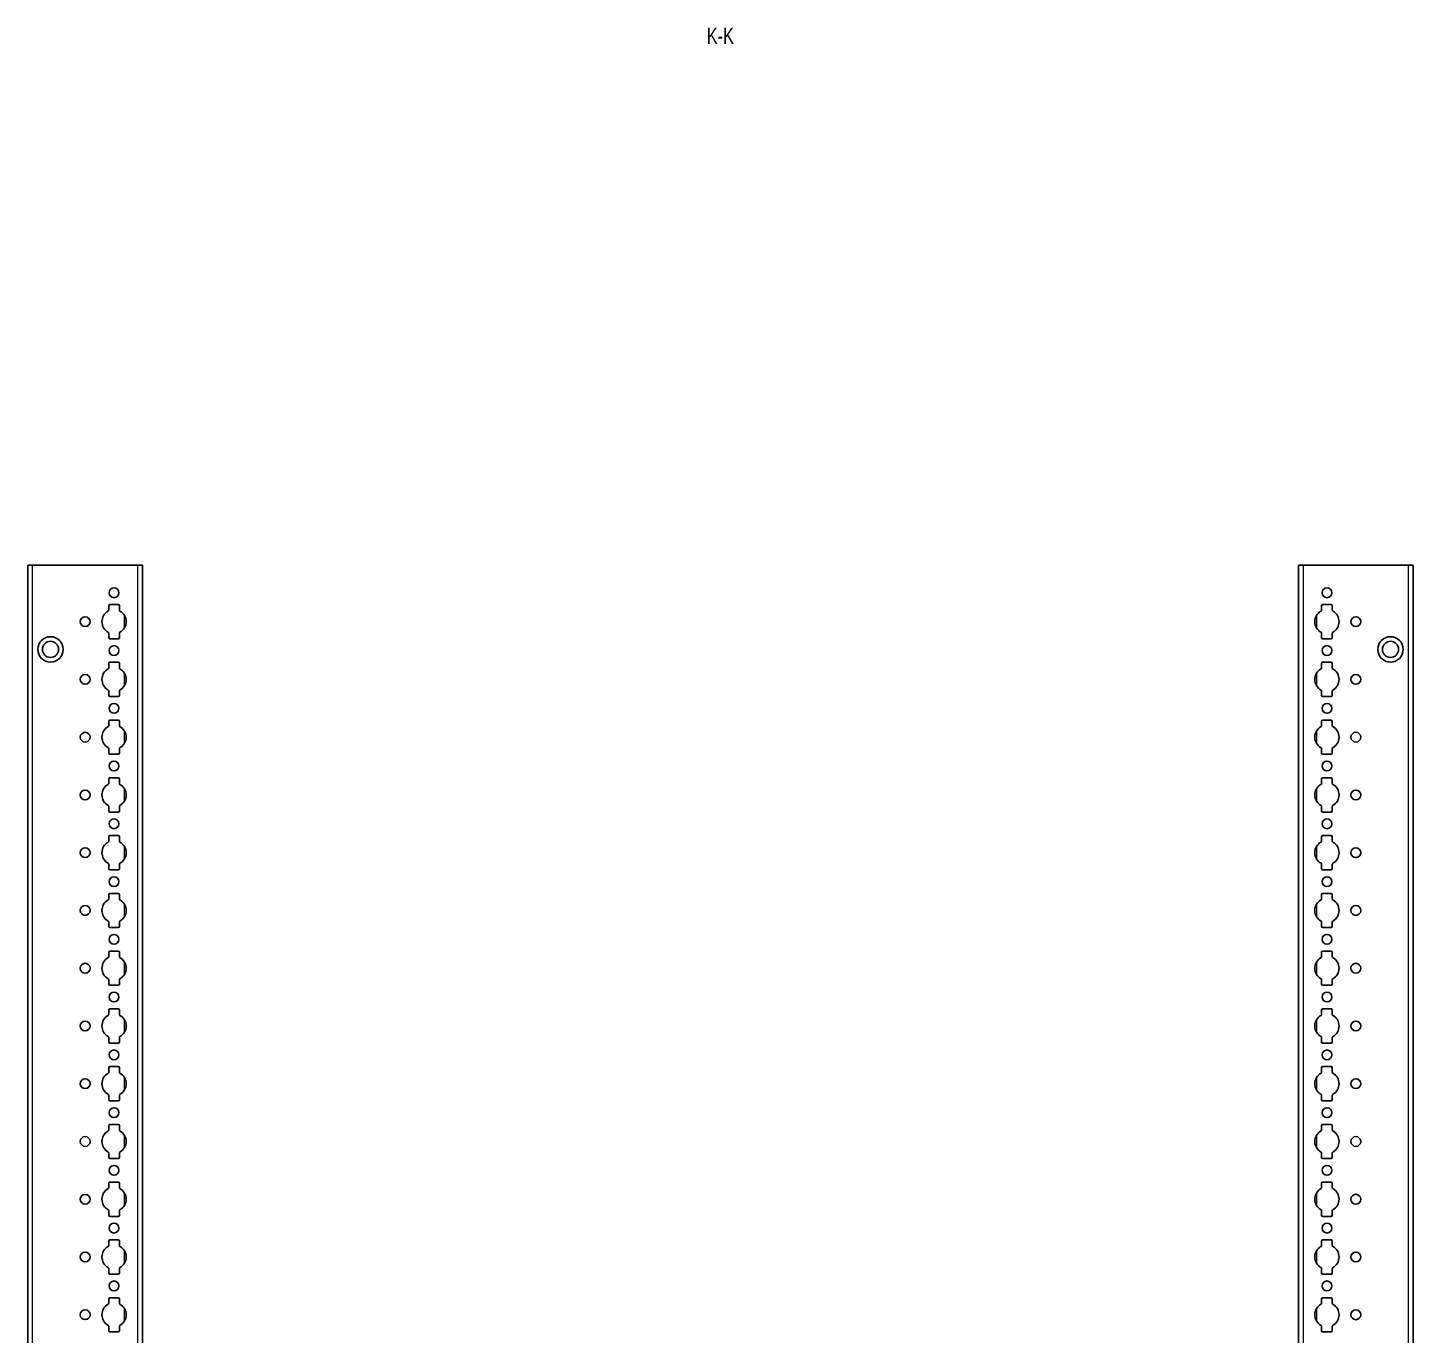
# Model space of a CAD drawing. Header units: millimetres. Extents: x -199 to 3217, y -2247 to 1507.
# Drawn here: x 2617 to 3217, y -286 to 280 of the extents above; entities that cross this region are included whole.
import ezdxf

# ---------------------------------------------------------------- set-up
doc = ezdxf.new("R2010")
doc.units = ezdxf.units.MM
doc.layers.add('FORMAT', color=7, linetype='Continuous')
doc.styles.add('SLDTEXTSTYLE0', font='TXT', dxfattribs={"width": 0.75})

msp = doc.modelspace()

# ---------------------------------------------------------------- linework, layer by layer
at = {"color": 7, "linetype": 'Continuous', "lineweight": 25}
for p, q in [((2617.21, -851.79), (2617.21, 47.21)), ((2617.21, 47.21), (2619.21, 47.21)), ((2619.21, 47.21), (2664.91, 47.21)), ((2664.91, 47.21), (2666.91, 47.21)), ((2666.91, 47.21), (2666.91, -851.79)), ((3166.91, -851.79), (3166.91, 47.21)), ((3166.91, 47.21), (3168.91, 47.21)), ((3214.61, 47.21), (3168.91, 47.21)), ((3214.61, 47.21), (3216.61, 47.21)), ((3216.61, 47.21), (3216.61, -851.79)), ((2656.36, 30.11), (2652.76, 30.11)), ((3181.06, 30.11), (3177.46, 30.11)), ((2652.26, 29.61), (2652.26, 27.73)), ((2656.86, 27.73), (2656.86, 29.61)), ((3176.96, 29.61), (3176.96, 27.73)), ((3181.56, 27.73), (3181.56, 29.61)), ((2652.26, 17.68), (2652.26, 15.81)), ((2652.76, 15.31), (2656.36, 15.31)), ((2656.86, 15.81), (2656.86, 17.68)), ((3176.96, 17.68), (3176.96, 15.81)), ((3177.46, 15.31), (3181.06, 15.31)), ((3181.56, 15.81), (3181.56, 17.68)), ((2652.26, 4.61), (2652.26, 2.73)), ((2656.36, 5.11), (2652.76, 5.11)), ((2656.86, 2.73), (2656.86, 4.61)), ((3176.96, 4.61), (3176.96, 2.73)), ((3181.06, 5.11), (3177.46, 5.11)), ((3181.56, 2.73), (3181.56, 4.61)), ((2652.26, -7.32), (2652.26, -9.19)), ((2652.76, -9.69), (2656.36, -9.69)), ((2656.86, -9.19), (2656.86, -7.32)), ((3176.96, -7.32), (3176.96, -9.19)), ((3177.46, -9.69), (3181.06, -9.69)), ((3181.56, -9.19), (3181.56, -7.32)), ((2652.26, -20.39), (2652.26, -22.27)), ((2656.36, -19.89), (2652.76, -19.89)), ((2656.86, -22.27), (2656.86, -20.39)), ((3176.96, -20.39), (3176.96, -22.27)), ((3181.06, -19.89), (3177.46, -19.89)), ((3181.56, -22.27), (3181.56, -20.39)), ((2652.26, -32.32), (2652.26, -34.19)), ((2652.76, -34.69), (2656.36, -34.69)), ((2656.86, -34.19), (2656.86, -32.32)), ((3176.96, -32.32), (3176.96, -34.19)), ((3177.46, -34.69), (3181.06, -34.69)), ((3181.56, -34.19), (3181.56, -32.32)), ((2652.26, -45.39), (2652.26, -47.27)), ((2656.36, -44.89), (2652.76, -44.89)), ((2656.86, -47.27), (2656.86, -45.39)), ((3176.96, -45.39), (3176.96, -47.27)), ((3181.06, -44.89), (3177.46, -44.89)), ((3181.56, -47.27), (3181.56, -45.39)), ((2652.26, -57.32), (2652.26, -59.19)), ((2652.76, -59.69), (2656.36, -59.69)), ((2656.86, -59.19), (2656.86, -57.32)), ((3176.96, -57.32), (3176.96, -59.19)), ((3177.46, -59.69), (3181.06, -59.69)), ((3181.56, -59.19), (3181.56, -57.32)), ((2652.26, -70.39), (2652.26, -72.27)), ((2656.36, -69.89), (2652.76, -69.89)), ((2656.86, -72.27), (2656.86, -70.39)), ((3176.96, -70.39), (3176.96, -72.27)), ((3181.06, -69.89), (3177.46, -69.89)), ((3181.56, -72.27), (3181.56, -70.39)), ((2652.26, -82.32), (2652.26, -84.19)), ((2656.86, -84.19), (2656.86, -82.32)), ((3176.96, -82.32), (3176.96, -84.19)), ((3181.56, -84.19), (3181.56, -82.32)), ((2652.76, -84.69), (2656.36, -84.69)), ((3177.46, -84.69), (3181.06, -84.69)), ((2652.26, -95.39), (2652.26, -97.27)), ((2656.36, -94.89), (2652.76, -94.89)), ((2656.86, -97.27), (2656.86, -95.39)), ((3176.96, -95.39), (3176.96, -97.27)), ((3181.06, -94.89), (3177.46, -94.89)), ((3181.56, -97.27), (3181.56, -95.39)), ((2652.26, -107.32), (2652.26, -109.19)), ((2656.86, -109.19), (2656.86, -107.32)), ((3176.96, -107.32), (3176.96, -109.19)), ((3181.56, -109.19), (3181.56, -107.32)), ((2652.76, -109.69), (2656.36, -109.69)), ((3177.46, -109.69), (3181.06, -109.69)), ((2652.26, -120.39), (2652.26, -122.27)), ((2656.36, -119.89), (2652.76, -119.89)), ((2656.86, -122.27), (2656.86, -120.39)), ((3176.96, -120.39), (3176.96, -122.27)), ((3181.06, -119.89), (3177.46, -119.89)), ((3181.56, -122.27), (3181.56, -120.39)), ((2652.26, -132.32), (2652.26, -134.19)), ((2652.76, -134.69), (2656.36, -134.69)), ((2656.86, -134.19), (2656.86, -132.32)), ((3176.96, -132.32), (3176.96, -134.19)), ((3177.46, -134.69), (3181.06, -134.69)), ((3181.56, -134.19), (3181.56, -132.32)), ((2652.26, -145.39), (2652.26, -147.27)), ((2656.36, -144.89), (2652.76, -144.89)), ((2656.86, -147.27), (2656.86, -145.39)), ((3176.96, -145.39), (3176.96, -147.27)), ((3181.06, -144.89), (3177.46, -144.89)), ((3181.56, -147.27), (3181.56, -145.39)), ((2652.26, -157.32), (2652.26, -159.19)), ((2652.76, -159.69), (2656.36, -159.69)), ((2656.86, -159.19), (2656.86, -157.32)), ((3176.96, -157.32), (3176.96, -159.19)), ((3177.46, -159.69), (3181.06, -159.69)), ((3181.56, -159.19), (3181.56, -157.32)), ((2652.26, -170.39), (2652.26, -172.27)), ((2656.36, -169.89), (2652.76, -169.89)), ((2656.86, -172.27), (2656.86, -170.39)), ((3176.96, -170.39), (3176.96, -172.27)), ((3181.06, -169.89), (3177.46, -169.89)), ((3181.56, -172.27), (3181.56, -170.39)), ((2652.26, -182.32), (2652.26, -184.19)), ((2652.76, -184.69), (2656.36, -184.69)), ((2656.86, -184.19), (2656.86, -182.32)), ((3176.96, -182.32), (3176.96, -184.19)), ((3177.46, -184.69), (3181.06, -184.69)), ((3181.56, -184.19), (3181.56, -182.32)), ((2652.26, -195.39), (2652.26, -197.27)), ((2656.36, -194.89), (2652.76, -194.89)), ((2656.86, -197.27), (2656.86, -195.39)), ((3176.96, -195.39), (3176.96, -197.27)), ((3181.06, -194.89), (3177.46, -194.89)), ((3181.56, -197.27), (3181.56, -195.39)), ((2652.26, -207.32), (2652.26, -209.19)), ((2652.76, -209.69), (2656.36, -209.69)), ((2656.86, -209.19), (2656.86, -207.32)), ((3176.96, -207.32), (3176.96, -209.19)), ((3177.46, -209.69), (3181.06, -209.69)), ((3181.56, -209.19), (3181.56, -207.32)), ((2652.26, -220.39), (2652.26, -222.27)), ((2656.36, -219.89), (2652.76, -219.89)), ((2656.86, -222.27), (2656.86, -220.39)), ((3176.96, -220.39), (3176.96, -222.27)), ((3181.06, -219.89), (3177.46, -219.89)), ((3181.56, -222.27), (3181.56, -220.39)), ((2652.26, -232.32), (2652.26, -234.19)), ((2656.86, -234.19), (2656.86, -232.32)), ((3176.96, -232.32), (3176.96, -234.19)), ((3181.56, -234.19), (3181.56, -232.32)), ((2652.76, -234.69), (2656.36, -234.69)), ((3177.46, -234.69), (3181.06, -234.69)), ((2652.26, -245.39), (2652.26, -247.27)), ((2656.36, -244.89), (2652.76, -244.89)), ((2656.86, -247.27), (2656.86, -245.39)), ((3176.96, -245.39), (3176.96, -247.27)), ((3181.06, -244.89), (3177.46, -244.89)), ((3181.56, -247.27), (3181.56, -245.39)), ((2652.26, -257.32), (2652.26, -259.19)), ((2656.86, -259.19), (2656.86, -257.32)), ((3176.96, -257.32), (3176.96, -259.19)), ((3181.56, -259.19), (3181.56, -257.32)), ((2652.76, -259.69), (2656.36, -259.69)), ((3177.46, -259.69), (3181.06, -259.69)), ((2652.26, -270.39), (2652.26, -272.27)), ((2656.36, -269.89), (2652.76, -269.89)), ((2656.86, -272.27), (2656.86, -270.39)), ((3176.96, -270.39), (3176.96, -272.27)), ((3181.06, -269.89), (3177.46, -269.89)), ((3181.56, -272.27), (3181.56, -270.39)), ((2652.26, -282.32), (2652.26, -284.19)), ((2652.76, -284.69), (2656.36, -284.69)), ((2656.86, -284.19), (2656.86, -282.32)), ((3176.96, -282.32), (3176.96, -284.19)), ((3177.46, -284.69), (3181.06, -284.69)), ((3181.56, -284.19), (3181.56, -282.32))]:
    msp.add_line(p, q, dxfattribs=at)
at = {"color": 8, "linetype": 'Continuous', "lineweight": 18}
for p, q in [((2619.21, 47.21), (2619.21, -851.79)), ((2664.91, -851.79), (2664.91, 47.21)), ((3168.91, 47.21), (3168.91, -851.79)), ((3214.61, -851.79), (3214.61, 47.21)), ((2659.06, 20), (2659.06, 25.41)), ((3174.76, 25.41), (3174.76, 20)), ((2659.06, -5), (2659.06, 0.41)), ((3174.76, 0.41), (3174.76, -5)), ((2659.06, -30), (2659.06, -24.59)), ((3174.76, -24.59), (3174.76, -30)), ((2659.06, -55), (2659.06, -49.59)), ((3174.76, -49.59), (3174.76, -55)), ((2659.06, -80), (2659.06, -74.59)), ((3174.76, -74.59), (3174.76, -80)), ((2659.06, -105), (2659.06, -99.59)), ((3174.76, -99.59), (3174.76, -105)), ((2659.06, -130), (2659.06, -124.59)), ((3174.76, -124.59), (3174.76, -130)), ((2659.06, -155), (2659.06, -149.59)), ((3174.76, -149.59), (3174.76, -155)), ((2659.06, -180), (2659.06, -174.59)), ((3174.76, -174.59), (3174.76, -180)), ((2659.06, -205), (2659.06, -199.59)), ((3174.76, -199.59), (3174.76, -205)), ((2659.06, -230), (2659.06, -224.59)), ((3174.76, -224.59), (3174.76, -230)), ((2659.06, -255), (2659.06, -249.59)), ((3174.76, -249.59), (3174.76, -255)), ((2659.06, -280), (2659.06, -274.59)), ((3174.76, -274.59), (3174.76, -280))]:
    msp.add_line(p, q, dxfattribs=at)
at = {"color": 7, "linetype": 'Continuous', "lineweight": 25}
for centre, radius in [((2654.56, 35.21), 2.12), ((3179.26, 35.21), 2.12), ((2642.06, 22.71), 2.12), ((3191.76, 22.71), 2.12), ((2627.06, 10.71), 5.5), ((2627.06, 10.71), 3.5), ((2654.56, 10.21), 2.12), ((3179.26, 10.21), 2.12), ((3206.76, 10.71), 5.5), ((3206.76, 10.71), 3.5), ((2642.06, -2.29), 2.12), ((3191.76, -2.29), 2.12), ((2654.56, -14.79), 2.12), ((3179.26, -14.79), 2.12), ((2642.06, -27.29), 2.12), ((3191.76, -27.29), 2.13), ((2654.56, -39.79), 2.12), ((3179.26, -39.79), 2.12), ((2642.06, -52.29), 2.12), ((3191.76, -52.29), 2.13), ((2654.56, -64.79), 2.12), ((3179.26, -64.79), 2.12), ((2642.06, -77.29), 2.12), ((3191.76, -77.29), 2.13), ((2654.56, -89.79), 2.12), ((3179.26, -89.79), 2.12), ((2642.06, -102.29), 2.12), ((3191.76, -102.29), 2.13), ((2654.56, -114.79), 2.12), ((3179.26, -114.79), 2.12), ((2642.06, -127.29), 2.12), ((3191.76, -127.29), 2.13), ((2654.56, -139.79), 2.12), ((3179.26, -139.79), 2.12), ((2642.06, -152.29), 2.12), ((3191.76, -152.29), 2.13), ((2654.56, -164.79), 2.12), ((3179.26, -164.79), 2.12), ((2642.06, -177.29), 2.12), ((3191.76, -177.29), 2.13), ((2654.56, -189.79), 2.12), ((3179.26, -189.79), 2.12), ((2642.06, -202.29), 2.12), ((3191.76, -202.29), 2.13), ((2654.56, -214.79), 2.12), ((3179.26, -214.79), 2.12), ((2642.06, -227.29), 2.12), ((3191.76, -227.29), 2.13), ((2654.56, -239.79), 2.12), ((3179.26, -239.79), 2.12), ((2642.06, -252.29), 2.12), ((3191.76, -252.29), 2.13), ((2654.56, -264.79), 2.12), ((3179.26, -264.79), 2.12), ((2642.06, -277.29), 2.12), ((3191.76, -277.29), 2.13)]:
    msp.add_circle(centre, radius, dxfattribs=at)
for centre, radius, start, end in [((2652.76, 29.61), 0.5, 90, 180), ((2656.36, 29.61), 0.5, 0, 90), ((3177.46, 29.61), 0.5, 90, 180), ((3181.06, 29.61), 0.5, 360, 90), ((2654.56, 22.71), 5.25, 119.14074, 240.85926), ((2651.76, 27.73), 0.5, 299.14074, 0), ((2657.36, 27.73), 0.5, 180, 240.85926), ((2654.56, 22.71), 5.25, 299.14074, 60.85926), ((3179.26, 22.71), 5.25, 119.14074, 240.85926), ((3176.46, 27.73), 0.5, 299.14074, 0), ((3182.06, 27.73), 0.5, 180, 240.85926), ((3179.26, 22.71), 5.25, 299.14074, 60.85926), ((2651.76, 17.68), 0.5, 0, 60.85926), ((2657.36, 17.68), 0.5, 119.14074, 180), ((3176.46, 17.68), 0.5, 0, 60.85926), ((3182.06, 17.68), 0.5, 119.14074, 180), ((2652.76, 15.81), 0.5, 180, 270), ((2656.36, 15.81), 0.5, 270, 0), ((3177.46, 15.81), 0.5, 180, 270), ((3181.06, 15.81), 0.5, 270, 0), ((2654.56, -2.29), 5.25, 119.14074, 240.85926), ((2651.76, 2.73), 0.5, 299.14074, 0), ((2652.76, 4.61), 0.5, 90, 180), ((2656.36, 4.61), 0.5, 0, 90), ((2657.36, 2.73), 0.5, 180, 240.85926), ((2654.56, -2.29), 5.25, 299.14074, 60.85926), ((3179.26, -2.29), 5.25, 119.14074, 240.85926), ((3176.46, 2.73), 0.5, 299.14074, 0), ((3177.46, 4.61), 0.5, 90, 180), ((3181.06, 4.61), 0.5, 0, 90), ((3182.06, 2.73), 0.5, 180, 240.85926), ((3179.26, -2.29), 5.25, 299.14074, 60.85926), ((2651.76, -7.32), 0.5, 0, 60.85926), ((2652.76, -9.19), 0.5, 180, 270), ((2656.36, -9.19), 0.5, 270, 0), ((2657.36, -7.32), 0.5, 119.14074, 180), ((3176.46, -7.32), 0.5, 0, 60.85926), ((3177.46, -9.19), 0.5, 180, 270), ((3181.06, -9.19), 0.5, 270, 0), ((3182.06, -7.32), 0.5, 119.14074, 180), ((2654.56, -27.29), 5.25, 119.14074, 240.85926), ((2651.76, -22.27), 0.5, 299.14074, 0), ((2652.76, -20.39), 0.5, 90, 180), ((2656.36, -20.39), 0.5, 0, 90), ((2657.36, -22.27), 0.5, 180, 240.85926), ((2654.56, -27.29), 5.25, 299.14074, 60.85926), ((3179.26, -27.29), 5.25, 119.14074, 240.85926), ((3176.46, -22.27), 0.5, 299.14074, 0), ((3177.46, -20.39), 0.5, 90, 180), ((3181.06, -20.39), 0.5, 0, 90), ((3182.06, -22.27), 0.5, 180, 240.85926), ((3179.26, -27.29), 5.25, 299.14074, 60.85926), ((2651.76, -32.32), 0.5, 0, 60.85926), ((2652.76, -34.19), 0.5, 180, 270), ((2656.36, -34.19), 0.5, 270, 0), ((2657.36, -32.32), 0.5, 119.14074, 180), ((3176.46, -32.32), 0.5, 0, 60.85926), ((3177.46, -34.19), 0.5, 180, 270), ((3181.06, -34.19), 0.5, 270, 0), ((3182.06, -32.32), 0.5, 119.14074, 180), ((2654.56, -52.29), 5.25, 119.14074, 240.85926), ((2651.76, -47.27), 0.5, 299.14074, 0), ((2652.76, -45.39), 0.5, 90, 180), ((2656.36, -45.39), 0.5, 0, 90), ((2657.36, -47.27), 0.5, 180, 240.85926), ((2654.56, -52.29), 5.25, 299.14074, 60.85926), ((3179.26, -52.29), 5.25, 119.14074, 240.85926), ((3176.46, -47.27), 0.5, 299.14074, 0), ((3177.46, -45.39), 0.5, 90, 180), ((3181.06, -45.39), 0.5, 0, 90), ((3182.06, -47.27), 0.5, 180, 240.85926), ((3179.26, -52.29), 5.25, 299.14074, 60.85926), ((2651.76, -57.32), 0.5, 0, 60.85926), ((2652.76, -59.19), 0.5, 180, 270), ((2656.36, -59.19), 0.5, 270, 0), ((2657.36, -57.32), 0.5, 119.14074, 180), ((3176.46, -57.32), 0.5, 0, 60.85926), ((3177.46, -59.19), 0.5, 180, 270), ((3181.06, -59.19), 0.5, 270, 0), ((3182.06, -57.32), 0.5, 119.14074, 180), ((2652.76, -70.39), 0.5, 90, 180), ((2656.36, -70.39), 0.5, 0, 90), ((3177.46, -70.39), 0.5, 90, 180), ((3181.06, -70.39), 0.5, 0, 90), ((2654.56, -77.29), 5.25, 119.14074, 240.85926), ((2651.76, -72.27), 0.5, 299.14074, 0), ((2657.36, -72.27), 0.5, 180, 240.85926), ((2654.56, -77.29), 5.25, 299.14074, 60.85926), ((3179.26, -77.29), 5.25, 119.14074, 240.85926), ((3176.46, -72.27), 0.5, 299.14074, 0), ((3182.06, -72.27), 0.5, 180, 240.85926), ((3179.26, -77.29), 5.25, 299.14074, 60.85926), ((2651.76, -82.32), 0.5, 0, 60.85926), ((2657.36, -82.32), 0.5, 119.14074, 180), ((3176.46, -82.32), 0.5, 0, 60.85926), ((3182.06, -82.32), 0.5, 119.14074, 180), ((2652.76, -84.19), 0.5, 180, 270), ((2656.36, -84.19), 0.5, 270, 0), ((3177.46, -84.19), 0.5, 180, 270), ((3181.06, -84.19), 0.5, 270, 0), ((2652.76, -95.39), 0.5, 90, 180), ((2656.36, -95.39), 0.5, 0, 90), ((3177.46, -95.39), 0.5, 90, 180), ((3181.06, -95.39), 0.5, 0, 90), ((2654.56, -102.29), 5.25, 119.14074, 240.85926), ((2651.76, -97.27), 0.5, 299.14074, 0), ((2657.36, -97.27), 0.5, 180, 240.85926), ((2654.56, -102.29), 5.25, 299.14074, 60.85926), ((3179.26, -102.29), 5.25, 119.14074, 240.85926), ((3176.46, -97.27), 0.5, 299.14074, 0), ((3182.06, -97.27), 0.5, 180, 240.85926), ((3179.26, -102.29), 5.25, 299.14074, 60.85926), ((2651.76, -107.32), 0.5, 0, 60.85926), ((2657.36, -107.32), 0.5, 119.14074, 180), ((3176.46, -107.32), 0.5, 0, 60.85926), ((3182.06, -107.32), 0.5, 119.14074, 180), ((2652.76, -109.19), 0.5, 180, 270), ((2656.36, -109.19), 0.5, 270, 0), ((3177.46, -109.19), 0.5, 180, 270), ((3181.06, -109.19), 0.5, 270, 0), ((2654.56, -127.29), 5.25, 119.14074, 240.85926), ((2651.76, -122.27), 0.5, 299.14074, 0), ((2652.76, -120.39), 0.5, 90, 180), ((2656.36, -120.39), 0.5, 0, 90), ((2657.36, -122.27), 0.5, 180, 240.85926), ((2654.56, -127.29), 5.25, 299.14074, 60.85926), ((3179.26, -127.29), 5.25, 119.14074, 240.85926), ((3176.46, -122.27), 0.5, 299.14074, 0), ((3177.46, -120.39), 0.5, 90, 180), ((3181.06, -120.39), 0.5, 0, 90), ((3182.06, -122.27), 0.5, 180, 240.85926), ((3179.26, -127.29), 5.25, 299.14074, 60.85926), ((2651.76, -132.32), 0.5, 0, 60.85926), ((2652.76, -134.19), 0.5, 180, 270), ((2656.36, -134.19), 0.5, 270, 0), ((2657.36, -132.32), 0.5, 119.14074, 180), ((3176.46, -132.32), 0.5, 0, 60.85926), ((3177.46, -134.19), 0.5, 180, 270), ((3181.06, -134.19), 0.5, 270, 0), ((3182.06, -132.32), 0.5, 119.14074, 180), ((2654.56, -152.29), 5.25, 119.14074, 240.85926), ((2651.76, -147.27), 0.5, 299.14074, 0), ((2652.76, -145.39), 0.5, 90, 180), ((2656.36, -145.39), 0.5, 0, 90), ((2657.36, -147.27), 0.5, 180, 240.85926), ((2654.56, -152.29), 5.25, 299.14074, 60.85926), ((3179.26, -152.29), 5.25, 119.14074, 240.85926), ((3176.46, -147.27), 0.5, 299.14074, 0), ((3177.46, -145.39), 0.5, 90, 180), ((3181.06, -145.39), 0.5, 360, 90), ((3182.06, -147.27), 0.5, 180, 240.85926), ((3179.26, -152.29), 5.25, 299.14074, 60.85926), ((2651.76, -157.32), 0.5, 0, 60.85926), ((2652.76, -159.19), 0.5, 180, 270), ((2656.36, -159.19), 0.5, 270, 0), ((2657.36, -157.32), 0.5, 119.14074, 180), ((3176.46, -157.32), 0.5, 0, 60.85926), ((3177.46, -159.19), 0.5, 180, 270), ((3181.06, -159.19), 0.5, 270, 0), ((3182.06, -157.32), 0.5, 119.14074, 180), ((2654.56, -177.29), 5.25, 119.14074, 240.85926), ((2651.76, -172.27), 0.5, 299.14074, 0), ((2652.76, -170.39), 0.5, 90, 180), ((2656.36, -170.39), 0.5, 0, 90), ((2657.36, -172.27), 0.5, 180, 240.85926), ((2654.56, -177.29), 5.25, 299.14074, 60.85926), ((3179.26, -177.29), 5.25, 119.14074, 240.85926), ((3176.46, -172.27), 0.5, 299.14074, 0), ((3177.46, -170.39), 0.5, 90, 180), ((3181.06, -170.39), 0.5, 0, 90), ((3182.06, -172.27), 0.5, 180, 240.85926), ((3179.26, -177.29), 5.25, 299.14074, 60.85926), ((2651.76, -182.32), 0.5, 0, 60.85926), ((2652.76, -184.19), 0.5, 180, 270), ((2656.36, -184.19), 0.5, 270, 0), ((2657.36, -182.32), 0.5, 119.14074, 180), ((3176.46, -182.32), 0.5, 0, 60.85926), ((3177.46, -184.19), 0.5, 180, 270), ((3181.06, -184.19), 0.5, 270, 0), ((3182.06, -182.32), 0.5, 119.14074, 180), ((2654.56, -202.29), 5.25, 119.14074, 240.85926), ((2651.76, -197.27), 0.5, 299.14074, 0), ((2652.76, -195.39), 0.5, 90, 180), ((2656.36, -195.39), 0.5, 0, 90), ((2657.36, -197.27), 0.5, 180, 240.85926), ((2654.56, -202.29), 5.25, 299.14074, 60.85926), ((3179.26, -202.29), 5.25, 119.14074, 240.85926), ((3176.46, -197.27), 0.5, 299.14074, 0), ((3177.46, -195.39), 0.5, 90, 180), ((3181.06, -195.39), 0.5, 0, 90), ((3182.06, -197.27), 0.5, 180, 240.85926), ((3179.26, -202.29), 5.25, 299.14074, 60.85926), ((2651.76, -207.32), 0.5, 0, 60.85926), ((2652.76, -209.19), 0.5, 180, 270), ((2656.36, -209.19), 0.5, 270, 0), ((2657.36, -207.32), 0.5, 119.14074, 180), ((3176.46, -207.32), 0.5, 0, 60.85926), ((3177.46, -209.19), 0.5, 180, 270), ((3181.06, -209.19), 0.5, 270, 0), ((3182.06, -207.32), 0.5, 119.14074, 180), ((2652.76, -220.39), 0.5, 90, 180), ((2656.36, -220.39), 0.5, 0, 90), ((3177.46, -220.39), 0.5, 90, 180), ((3181.06, -220.39), 0.5, 0, 90), ((2654.56, -227.29), 5.25, 119.14074, 240.85926), ((2651.76, -222.27), 0.5, 299.14074, 0), ((2657.36, -222.27), 0.5, 180, 240.85926), ((2654.56, -227.29), 5.25, 299.14074, 60.85926), ((3179.26, -227.29), 5.25, 119.14074, 240.85926), ((3176.46, -222.27), 0.5, 299.14074, 0), ((3182.06, -222.27), 0.5, 180, 240.85926), ((3179.26, -227.29), 5.25, 299.14074, 60.85926), ((2651.76, -232.32), 0.5, 0, 60.85926), ((2657.36, -232.32), 0.5, 119.14074, 180), ((3176.46, -232.32), 0.5, 0, 60.85926), ((3182.06, -232.32), 0.5, 119.14074, 180), ((2652.76, -234.19), 0.5, 180, 270), ((2656.36, -234.19), 0.5, 270, 0), ((3177.46, -234.19), 0.5, 180, 270), ((3181.06, -234.19), 0.5, 270, 0), ((2652.76, -245.39), 0.5, 90, 180), ((2656.36, -245.39), 0.5, 0, 90), ((3177.46, -245.39), 0.5, 90, 180), ((3181.06, -245.39), 0.5, 0, 90), ((2654.56, -252.29), 5.25, 119.14074, 240.85926), ((2651.76, -247.27), 0.5, 299.14074, 0), ((2657.36, -247.27), 0.5, 180, 240.85926), ((2654.56, -252.29), 5.25, 299.14074, 60.85926), ((3179.26, -252.29), 5.25, 119.14074, 240.85926), ((3176.46, -247.27), 0.5, 299.14074, 0), ((3182.06, -247.27), 0.5, 180, 240.85926), ((3179.26, -252.29), 5.25, 299.14074, 60.85926), ((2651.76, -257.32), 0.5, 0, 60.85926), ((2657.36, -257.32), 0.5, 119.14074, 180), ((3176.46, -257.32), 0.5, 0, 60.85926), ((3182.06, -257.32), 0.5, 119.14074, 180), ((2652.76, -259.19), 0.5, 180, 270), ((2656.36, -259.19), 0.5, 270, 0), ((3177.46, -259.19), 0.5, 180, 270), ((3181.06, -259.19), 0.5, 270, 0), ((2654.56, -277.29), 5.25, 119.14074, 240.85926), ((2651.76, -272.27), 0.5, 299.14074, 0), ((2652.76, -270.39), 0.5, 90, 180), ((2656.36, -270.39), 0.5, 0, 90), ((2657.36, -272.27), 0.5, 180, 240.85926), ((2654.56, -277.29), 5.25, 299.14074, 60.85926), ((3179.26, -277.29), 5.25, 119.14074, 240.85926), ((3176.46, -272.27), 0.5, 299.14074, 0), ((3177.46, -270.39), 0.5, 90, 180), ((3181.06, -270.39), 0.5, 0, 90), ((3182.06, -272.27), 0.5, 180, 240.85926), ((3179.26, -277.29), 5.25, 299.14074, 60.85926), ((2651.76, -282.32), 0.5, 0, 60.85926), ((2652.76, -284.19), 0.5, 180, 270), ((2656.36, -284.19), 0.5, 270, 0), ((2657.36, -282.32), 0.5, 119.14074, 180), ((3176.46, -282.32), 0.5, 0, 60.85926), ((3177.46, -284.19), 0.5, 180, 270), ((3181.06, -284.19), 0.5, 270, 0), ((3182.06, -282.32), 0.5, 119.14074, 180)]:
    msp.add_arc(centre, radius, start, end, dxfattribs=at)

# ---------------------------------------------------------------- texts
at = {"layer": 'FORMAT', "insert": (2916.85, 279.8), "char_height": 7, "attachment_point": 2, "style": 'SLDTEXTSTYLE0'}
msp.add_mtext('K-K', dxfattribs=at)

doc.saveas('drawing.dxf')
